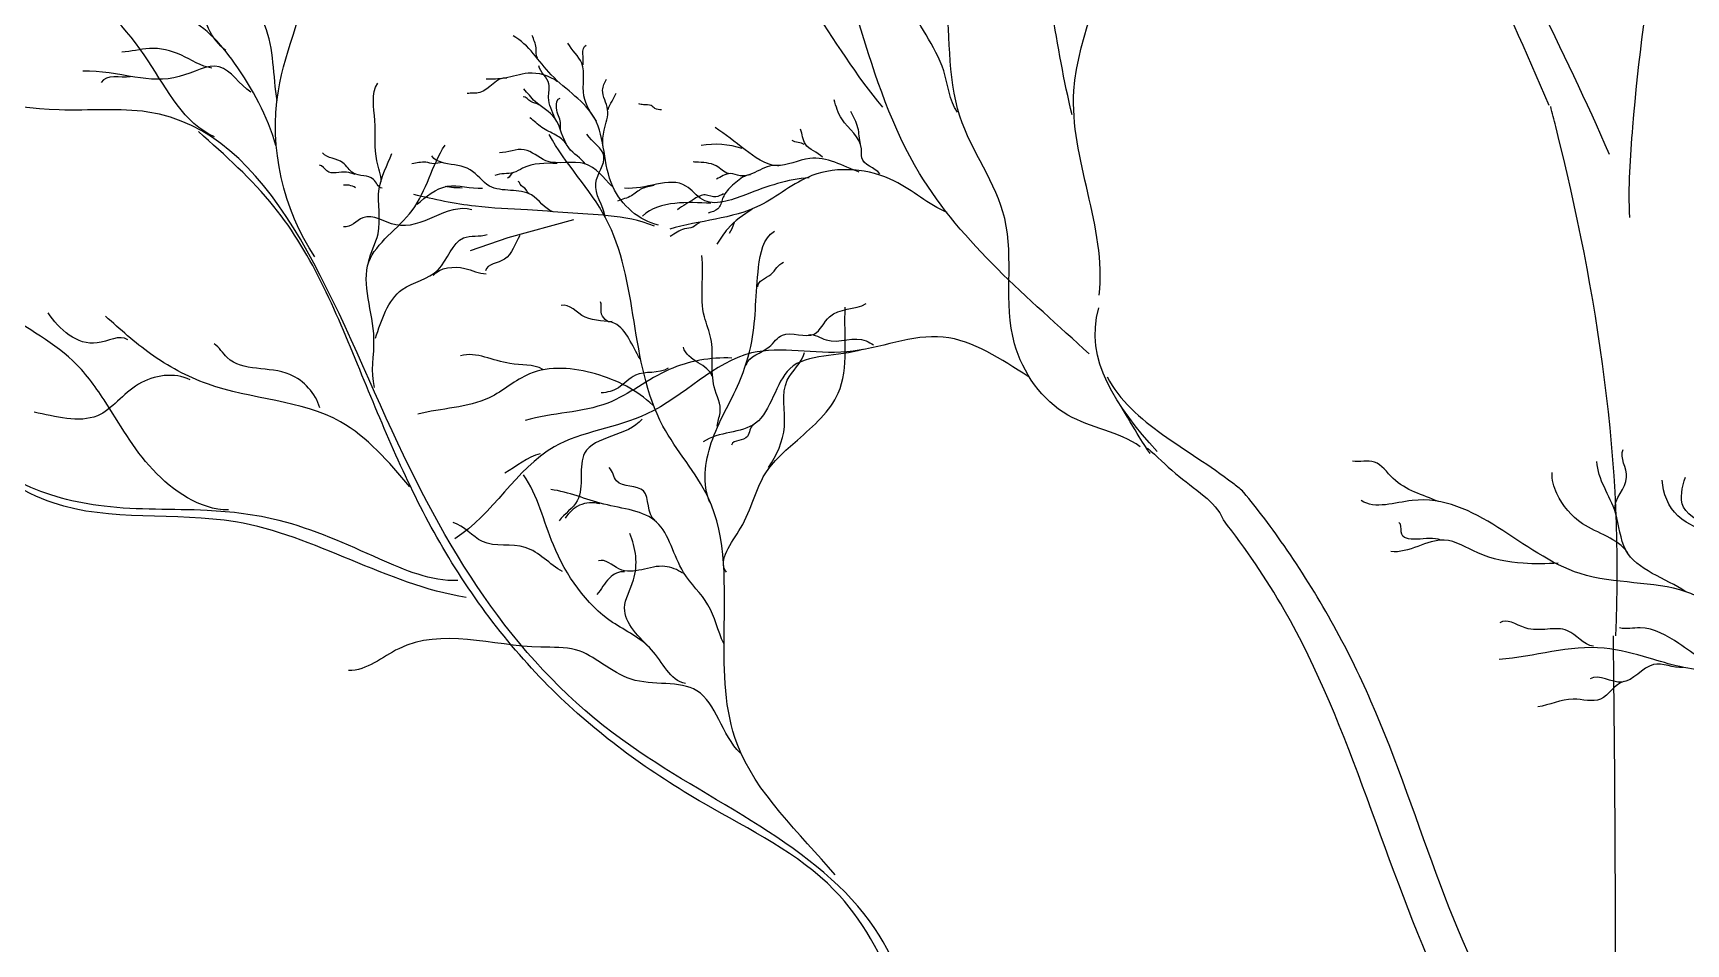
# Model space of a CAD drawing. Header units: millimetres. Extents: x 87938 to 265635, y 330093 to 434310.
# Drawn here: x 159214 to 161195, y 338258 to 339349 of the extents above; entities that cross this region are included whole.
import ezdxf

# ---------------------------------------------------------------- set-up
doc = ezdxf.new("R2010")
doc.units = ezdxf.units.MM

# ---------------------------------------------------------------- blocks, each defined once
blk = doc.blocks.new('A$C5F7D3421')
for p, q in [((2186, 8597), (2081.1, 8568.2)), ((2439.3, 8582.4), (2434.7, 8575.2)), ((2442.8, 8592.5), (2439.3, 8582.4)), ((2081.1, 8568.2), (2021.1, 8547.3))]:
    blk.add_line(p, q)
blk.add_arc((2413.6, 8589.7), 128, 70.9226, 100.5254)
for points, start_tangent, end_tangent in [([(3010.2, 8382.8), (2739.1, 8671.1), (2558.7, 9153), (2199.1, 9599.6), (2096.8, 9726.1)], (-0.737015, 0.675876), (-0.493181, 0.869927)), ([(3026, 8476.7), (2985.7, 8803), (3046.6, 9072.6), (2903.4, 9437.4), (2887.5, 9545.2)], (0.114288, 0.993448), (0.140104, 0.990137)), ([(3744.9, 8779.4), (3632.3, 9035.8), (3475.9, 9342.2), (3230.1, 9535.8)], (-0.384761, 0.923016), (-0.850009, 0.526769)), ([(3841.2, 8701.1), (3724.3, 8951.2), (3612.8, 9204), (3539.4, 9369.8), (3422.4, 9484), (3338.1, 9522)], (-0.391585, 0.920142), (-0.728043, 0.685532)), ([(4047.4, 9531.9), (4010, 9337.7), (3925.4, 9061.4), (3878, 8745.2), (3873.1, 8600.8)], (-0.099542, -0.995033), (0.050467, -0.998726)), ([(2983, 8764.4), (2904.6, 9092.9), (2793.9, 9283.3), (2718.4, 9475.6)], (-0.248349, 0.968671), (-0.291856, 0.956462)), ([(2680.5, 8777.1), (2436.8, 9077.2), (1975.9, 9166.1), (1799.2, 9264.7), (1257.9, 9268.2), (1062.1, 9293.2), (890.4, 9225.8)], (-0.655567, 0.755137), (-0.960341, -0.27883)), ([(1772.9, 8537.8), (1714.7, 8802.8), (1764.5, 9005.5), (1765.1, 9234.3), (1817.7, 9342.4)], (-0.55882, 0.829289), (0.257308, 0.966329)), ([(1712.8, 8787), (1692.9, 8907.1), (1654.9, 8974.6), (1636.7, 9068.4), (1638.3, 9135), (1589.4, 9207.4)], (-0.160988, 0.986956), (-0.639702, 0.768623)), ([(2799.5, 8768.7), (2777.6, 8834.9), (2720.2, 8949.5), (2693.5, 9038.8), (2643.5, 9102.4), (2607.4, 9183.8)], (-0.561478, 0.827491), (-0.448423, 0.893821)), ([(1612.9, 8729.7), (1506.8, 8850.9), (1379.9, 8974.7), (1076.1, 9070.3), (993.6, 9114.1)], (-0.920867, 0.389878), (-0.9988, 0.048967)), ([(3091.7, 8234.8), (2976.1, 8285.1), (2890.9, 8399), (2875.1, 8599), (2803.5, 8762.4), (2778.8, 8966.2), (2740.8, 9091.2)], (-0.815072, 0.57936), (-0.391577, 0.920145)), ([(1630.8, 8867.1), (1598.5, 8944.3), (1621.5, 8985.3), (1610.9, 9046.7)], (-0.786209, 0.617961), (-0.266928, 0.963717)), ([(1710.6, 8715.7), (1644.6, 8847.3), (1559.8, 8923), (1486.4, 8933.4), (1313.3, 8942.1), (1217, 8901.1)], (-0.274769, 0.96151), (-0.975885, -0.218286)), ([(2322, 8588.5), (2249.1, 8650), (2220.1, 8758.8), (2150.7, 8828.5), (2089.7, 8890.9)], (-0.974929, 0.222517), (-0.874521, 0.484988)), ([(2128.7, 8855.3), (2126.5, 8871.6), (2120.4, 8891.4)], (-0.550071, 0.835118), (-0.303321, 0.952889)), ([(2222.7, 8754.6), (2202.8, 8794.8), (2199.3, 8847), (2177.1, 8879.3)], (-0.537159, 0.843481), (-0.475633, 0.879644)), ([(2201.5, 8844.3), (2206.6, 8876)], (0.165394, 0.986228), (0.870607, 0.491979)), ([(1670.7, 8800.8), (1620.4, 8841.1), (1556.5, 8825.6), (1485.6, 8824.9), (1402.6, 8834.3)], (-0.829876, 0.557948), (-0.999537, -0.03044)), ([(1608.2, 8839), (1559.8, 8859.7), (1508.7, 8870.7), (1464.5, 8864.6)], (-0.984322, 0.176381), (-0.999044, -0.043709)), ([(1478.2, 8825.1), (1431.6, 8816.5)], (-0.993417, -0.114551), (-0.496451, -0.868065)), ([(2079.6, 8823.4), (2036.5, 8800.2), (2016.3, 8798.5)], (-0.988206, 0.153132), (-0.983845, -0.179022)), ([(2160.8, 8817.5), (2113.9, 8831.1), (2076.5, 8823.1), (2046.5, 8821.6)], (-0.810329, 0.585975), (-0.999859, -0.016767)), ([(2156.5, 8759.5), (2146.4, 8792.3), (2146.9, 8814.3), (2130.6, 8843)], (-0.359031, 0.933325), (-0.251279, 0.967915)), ([(2233.6, 8714.1), (2235.2, 8740.4), (2240.7, 8773.2), (2232.8, 8804.1), (2238.8, 8821.8)], (-0.129621, 0.991564), (0.453651, 0.89118)), ([(2814.8, 7081.4), (2667.7, 7465.3), (2264.8, 7766.1), (1896.5, 8259.9), (1506.2, 8769.1), (1364.6, 8772.5), (1119.5, 8815.8)], (-0.44236, 0.896838), (-0.9714, 0.237451)), ([(1879.1, 8657.8), (1872.1, 8691), (1869, 8755.5), (1873.6, 8815.1)], (-0.030446, 0.999536), (0.573131, 0.819464)), ([(2131.1, 8780.5), (2117.8, 8785.7), (2105.8, 8793.6)], (-0.785991, 0.618238), (-0.996477, -0.083864)), ([(2205.2, 8686.1), (2178.7, 8711.7), (2156.2, 8759.5), (2125, 8785.9), (2107.1, 8806.3)], (-0.586929, 0.809638), (-0.64064, 0.767842)), ([(2241.5, 8773.2), (2247.8, 8786.6), (2254.3, 8799.1)], (0.188598, 0.982054), (0.44921, 0.893426)), ([(2165.7, 8740.1), (2165.4, 8752.3), (2159, 8775.6), (2164.9, 8791.1)], (-0.067951, 0.997689), (0.996473, -0.083913)), ([(2326.9, 8772.6), (2316.4, 8774.6), (2310.5, 8779.3), (2298.1, 8780.7), (2290.5, 8782.1)], (-0.994533, 0.104424), (-0.960933, 0.27678)), ([(2675.8, 8670.6), (2646.7, 8696.1), (2646.1, 8710.5), (2614.8, 8758), (2602.7, 8788.8)], (-0.667669, 0.744458), (-0.258997, 0.965878)), ([(2644.6, 8717.6), (2640.6, 8744), (2629.2, 8770)], (-0.230738, 0.973016), (-0.436091, 0.899902)), ([(2174.5, 8718.4), (2158.1, 8732.2), (2135.5, 8744.6), (2116.6, 8759.7)], (-0.578352, 0.815787), (-0.842685, 0.538407)), ([(2642.4, 8673.1), (2563.5, 8695), (2510.2, 8683.6), (2460.2, 8708.9), (2412.5, 8744.6)], (-0.93171, 0.363204), (-0.820476, 0.571681)), ([(2584.1, 8696.9), (2556.6, 8718), (2548.8, 8741.6)], (-0.682558, 0.730831), (-0.387416, 0.921905)), ([(1868.5, 8329.3), (1867.5, 8407.3), (1859.4, 8530), (1928.3, 8611.8), (1981, 8716.3)], (-0.267422, 0.963579), (0.549291, 0.835631)), ([(2604.2, 7551.2), (2447.5, 7760.5), (2426.8, 7935.4), (2401.1, 8153.9), (2329.1, 8267.8), (2237.6, 8600.1), (2147.5, 8733.1)], (-0.64331, 0.765606), (-0.474471, 0.880271)), ([(2237, 8601.7), (2221.9, 8655.7), (2234.8, 8698.6), (2207.5, 8733.6)], (-0.165289, 0.986245), (-0.57372, 0.819052)), ([(2554.5, 8717.1), (2535.4, 8723.6)], (-0.731686, 0.681642), (-0.816275, 0.577663)), ([(1880.4, 8647.5), (1866.5, 8661.4), (1834.7, 8671.5), (1817.6, 8688.2), (1785.3, 8703.7)], (-0.983969, 0.178338), (-0.66446, 0.747323)), ([(1858.8, 8529.5), (1874, 8574.7), (1875.8, 8646.9), (1895.9, 8702.9)], (0.177683, 0.984088), (0.339932, 0.94045)), ([(1976.4, 8688.3), (1962.8, 8686.5), (1950.3, 8688.9), (1928.1, 8686.4)], (-0.995376, 0.096054), (-0.996477, -0.083864)), ([(2153.5, 8609.9), (2119.2, 8636.7), (2052, 8650.9), (2021.1, 8676.9), (1979.5, 8687.7), (1959.9, 8699.3)], (-0.952025, 0.30602), (-0.451108, 0.892469)), ([(2160, 8687), (2105, 8679.5), (2090.3, 8672.4), (2060.6, 8667.7)], (-0.999453, 0.033075), (-0.906186, -0.422878)), ([(2247.3, 8650.5), (2204.7, 8686.4), (2142.1, 8691.4), (2107.6, 8708.9), (2067.8, 8704.2)], (-0.677819, 0.735228), (-0.999951, 0.009883)), ([(2433.8, 8670.9), (2414.2, 8683.1), (2381.7, 8689.1), (2377.4, 8689.5)], (-0.975029, 0.222079), (-0.993589, 0.113052)), ([(2514.4, 8682.5), (2452.4, 8667.4), (2436.7, 8670.8), (2414.4, 8662)], (-0.940663, 0.339342), (-0.914873, -0.403742)), ([(1635.1, 8133.8), (1514.2, 8198.1), (1436.2, 8309.6), (1386.2, 8372.1), (1265.8, 8458.9), (1124.1, 8601), (906.3, 8664.4)], (-0.999989, 0.004646), (-0.954421, 0.298462)), ([(1837.6, 8669.3), (1823.7, 8673.1), (1792, 8675), (1780.4, 8684.1)], (-0.970224, 0.242211), (-0.999826, 0.018674)), ([(2089.3, 8671.9), (2081, 8663.7)], (-0.999999, -0.001336), (-0.999349, 0.036067)), ([(2562.7, 8664.2), (2461.1, 8637.1), (2392.1, 8629.3), (2365.9, 8651), (2267.8, 8647.8)], (-0.998147, -0.060851), (-0.990297, 0.138966)), ([(2782.9, 8608.7), (2698.9, 8658.9), (2567.1, 8667.6), (2483.7, 8619.8), (2339.9, 8582.2)], (-0.923674, 0.38318), (-0.959954, -0.280159)), ([(2468.8, 8668.7), (2445.3, 8656.5), (2428.2, 8638.6), (2424.5, 8631.1), (2416.8, 8614.6), (2401.5, 8607.8)], (-0.999996, 0.002693), (-0.955849, -0.293859)), ([(2315.5, 8586.9), (2241.6, 8603.5), (2177.1, 8608.2), (2112.7, 8612.9), (2029.5, 8618.6), (1931, 8637.2)], (-0.925186, 0.379513), (-0.974275, 0.225363)), ([(1936.4, 8621.8), (1984.3, 8650.5), (2040.8, 8647.5)], (0.751799, 0.659392), (0.99848, 0.055112)), ([(2008.1, 8647.5), (1994.8, 8648.2), (1981.3, 8650.2)], (-0.987025, 0.160565), (-0.979912, 0.19943)), ([(2114.8, 8639.2), (2110.6, 8645), (2100.9, 8653.7), (2097.9, 8658.3)], (-0.905555, 0.424228), (-0.917287, 0.398228)), ([(2315.1, 8652), (2295.1, 8646.5), (2278.7, 8635.4), (2256.7, 8626.8)], (-0.956486, -0.291777), (-0.907473, -0.42011)), ([(2426.1, 8638.4), (2413.8, 8633.6), (2396.8, 8636.7), (2379.7, 8630.7), (2352.1, 8613.2)], (-0.948851, -0.315723), (-0.83439, -0.551174)), ([(2023.6, 8613.1), (1902.3, 8588.9), (1849.7, 8600.4), (1819, 8585.9)], (-0.962729, 0.270467), (-0.983269, 0.182159)), ([(2405.7, 8623.4), (2348, 8623.2), (2296.7, 8603)], (-0.999261, 0.038432), (-0.711199, -0.702991)), ([(2388.3, 8592.5), (2376.7, 8585.1), (2363.7, 8582.5), (2340.7, 8570.6)], (-0.941988, -0.335646), (-0.882737, -0.469868)), ([(1869.9, 8408.2), (1912.6, 8485.7), (1970, 8517.3), (2010.6, 8568.2), (2048.5, 8573.5)], (0.317309, 0.948322), (0.952462, 0.304657)), ([(2100.7, 8571.8), (2076, 8534), (2045.7, 8515.6)], (-0.599441, -0.800419), (-0.236984, -0.971513)), ([(2404, 8145.8), (2406.3, 8240.8), (2450.9, 8337.4), (2471.1, 8402.9), (2481.9, 8521.4), (2507.2, 8578.8)], (-0.398397, 0.917213), (0.855814, 0.517283)), ([(2415.9, 8267.6), (2420.5, 8289), (2411.1, 8330.2), (2405.8, 8407.4), (2395.4, 8442.1), (2391.4, 8540.1)], (0.015427, 0.999881), (-0.104707, 0.994503)), ([(2480.5, 8490.2), (2501.2, 8509.8), (2521.9, 8529.4)], (0.060796, 0.99815), (0.940918, 0.338634)), ([(1961.9, 8508.1), (2012.5, 8519.4), (2046.9, 8510.7)], (0.642245, 0.766499), (0.999696, -0.024645)), ([(2292.5, 8375.3), (2252.1, 8431.5), (2204.7, 8441.6), (2166.4, 8460.4)], (-0.553274, 0.832999), (-0.971756, -0.235987)), ([(2247.8, 8434.6), (2230.3, 8449.9), (2229.1, 8466.3)], (-0.894983, -0.4461), (-0.59281, 0.805342)), ([(2430.4, 8034.3), (2453.2, 8104.9), (2492.3, 8191.2), (2543.8, 8245.3), (2609.1, 8320.2), (2620.4, 8457.3)], (-0.584473, 0.811413), (0.055284, 0.998471)), ([(2462.1, 8365.1), (2498.6, 8394.1), (2519.9, 8412.9), (2570.7, 8414.6), (2595.2, 8442.3), (2653.9, 8463.2)], (0.290628, 0.956836), (0.865974, 0.50009)), ([(1474.5, 8405.4), (1425.4, 8400.4), (1347, 8448.3)], (-0.84452, 0.535524), (-0.551066, 0.834462)), ([(1781, 8296.8), (1733.3, 8350), (1633, 8377), (1612, 8398.9)], (-0.292417, 0.956291), (-0.837109, 0.547036)), ([(2912.3, 8347), (2776.9, 8409.8), (2622.9, 8386.2), (2470.7, 8384.4), (2303.3, 8287), (2155.2, 8234.3), (1996.7, 8087.7)], (-0.843348, 0.537368), (-0.841192, -0.540737)), ([(2561.8, 8413.4), (2589.8, 8405.2), (2653.9, 8403.7), (2665.6, 8397.4)], (0.980564, 0.1962), (0.916222, -0.40067)), ([(2014.7, 7994.2), (1646.4, 8114.6), (1354.8, 8145), (1212.9, 8222.7), (983.7, 8339.7), (752.7, 8382.5)], (-0.987815, 0.155633), (-0.994971, -0.100168)), ([(2137.2, 8358.2), (2084.6, 8367.5), (2005.7, 8380)], (-0.873395, 0.487012), (-0.965929, -0.258807)), ([(2439, 8376.3), (2339, 8357.9), (2241, 8304.5), (2109.1, 8276.6)], (-0.999346, 0.036149), (-0.959091, -0.283096)), ([(2407.8, 8346.6), (2385.3, 8368.9), (2361.8, 8393.6)], (-0.250044, 0.968234), (-0.249608, 0.968347)), ([(2647.9, 8389.9), (2531.9, 8359.3), (2476.9, 8272.2), (2393.3, 8242.4)], (-0.948852, -0.315722), (-0.822309, -0.569041)), ([(2497.9, 8201.5), (2523.2, 8266.9), (2527.7, 8340.8), (2555.2, 8384.9)], (0.540444, 0.84138), (0.239214, 0.970967)), ([(1573.9, 8341.7), (1491.1, 8334.5), (1425.6, 8284.1), (1324.7, 8289.7)], (-0.901453, 0.432878), (-0.982049, 0.188625)), ([(2312.7, 8301.1), (2221.6, 8350.9), (2115.9, 8350.9), (2051.6, 8312.9), (1937.4, 8286.6)], (-0.727234, 0.686389), (-0.965865, -0.259045)), ([(2337.3, 8360), (2285.2, 8349), (2257.9, 8328.9), (2230.6, 8320.5)], (-0.836393, -0.54813), (-0.996792, -0.080037)), ([(2001.5, 8020.9), (1876.6, 8055.4), (1715.8, 8117), (1600.9, 8132.9), (1436.2, 8139.6), (1303.5, 8176.9), (1154, 8274.9), (995.9, 8341.5)], (-0.999596, -0.028416), (-0.972827, 0.231532)), ([(2295.9, 8278.5), (2204, 8224.6), (2192.1, 8148.5), (2163.1, 8116.4)], (-0.639007, -0.769201), (-0.607563, -0.794271)), ([(2473.3, 8269), (2464.1, 8251), (2438.7, 8237.4)], (-0.926456, -0.376404), (-0.297839, -0.954616)), ([(2133, 8223.5), (2076.7, 8192.5)], (-0.972948, -0.231023), (-0.864243, -0.503075)), ([(3103, 8232.5), (3147.7, 8192.2), (3193.6, 8155.9), (3224.1, 8118.3)], (0.766351, -0.642422), (0.359897, -0.932992)), ([(3567.9, 8147), (3495.5, 8184.1), (3465.8, 8210.1), (3430.5, 8211.9)], (-0.911441, 0.411432), (-0.982887, 0.184207)), ([(3850.1, 8134), (3868.6, 8185.9), (3863.1, 8230.5)], (-0.131505, 0.991316), (0.41395, 0.910299)), ([(2365.2, 7856.4), (2311, 7910.5), (2248.7, 7954.3), (2154.1, 8078), (2106.6, 8190.1)], (-0.978775, 0.204939), (-0.557291, 0.830317)), ([(2316.1, 8117.3), (2297.8, 8164.1), (2255, 8180.1), (2243.4, 8201.3)], (-0.818967, 0.573841), (-0.704876, 0.70933)), ([(3870.5, 8065.3), (3798.1, 8111.7), (3757.2, 8160), (3749.8, 8193.4)], (-0.569384, 0.822072), (0.114675, 0.993403)), ([(3963.2, 8003.1), (3867.2, 8069.8), (3850.8, 8129), (3821.2, 8211.2)], (-0.830069, 0.557661), (-0.034477, 0.999405)), ([(3997.9, 8096.8), (3959.5, 8138.3), (3962.5, 8185.9)], (-0.279827, 0.96005), (0.307945, 0.951404)), ([(2426.4, 7920.4), (2401, 7982.3), (2362, 8034), (2319, 8114.3), (2234.6, 8143.2), (2149.9, 8166.3)], (-0.44685, 0.894609), (-0.992144, 0.125102)), ([(4476.2, 7472.9), (4371.3, 7706), (4184.7, 7822.5), (3963.2, 8003.1), (3794.2, 8032.2), (3526, 8148.8), (3444.4, 8148.8)], (-0.351262, 0.936277), (-0.840407, 0.541956)), ([(4163.9, 7996.9), (4113.2, 8039.9), (4064, 8032.2), (4007.1, 8087.5), (3950.2, 8124.4), (3925.6, 8181.3)], (-0.791589, 0.611054), (-0.041665, 0.999132)), ([(2228.5, 8143.4), (2195.7, 8141.2), (2172.7, 8120.9)], (-0.964645, 0.263553), (-0.582837, -0.812589)), ([(2168.9, 8035.4), (2109.1, 8073.9), (2040.6, 8083.4), (1993.8, 8113.6)], (-0.882076, 0.471108), (-0.967351, 0.25344)), ([(3571.6, 8085.7), (3508.5, 8098.7), (3504.7, 8113.6)], (-0.92103, 0.389492), (-0.920645, 0.3904)), ([(2311, 7910.5), (2267.8, 7977.5), (2282.1, 8022), (2276.1, 8096.1)], (-0.706425, 0.707788), (-0.394813, 0.918762)), ([(3759.1, 8048.6), (3703.4, 8048.6), (3631, 8065.3), (3577.2, 8085.7), (3491.7, 8067.2)], (-0.999237, -0.03906), (-0.992802, 0.119764)), ([(2360.4, 8032.6), (2332.3, 8043.7), (2258.9, 8039.6), (2226.3, 8052.3)], (-0.811034, 0.584999), (-0.925921, -0.377717)), ([(2267.8, 8034.9), (2243.6, 8025), (2223.5, 7998.6)], (-0.984092, 0.17766), (-0.669369, -0.74293)), ([(3815.8, 7916.1), (3774.1, 7940.9), (3706.5, 7945.4), (3665.9, 7953.3)], (-0.990123, 0.140204), (-0.779224, -0.626745)), ([(2452.3, 7745.7), (2383.4, 7845.1), (2278.2, 7863.5), (2189.6, 7910.6), (2134.2, 7914.6), (1907, 7912.2), (1826.9, 7877.2)], (-0.709002, 0.705207), (-0.999904, 0.013869)), ([(4062.4, 7879), (3989.2, 7895.8), (3952, 7920.6), (3890.1, 7945.4), (3857.4, 7945.4)], (-0.995446, -0.095329), (-0.972674, 0.232176)), ([(4173.9, 7829.3), (4098.1, 7873.2), (4004.3, 7877.2), (3904.5, 7897.1), (3832.6, 7913.1), (3665, 7895.1)], (-0.984441, 0.175714), (-0.997202, -0.074758)), ([(3958.8, 7882.3), (3911.5, 7886.8), (3860.8, 7858.7), (3810.1, 7864.3)], (-0.996481, -0.083825), (-0.868962, -0.494878)), ([(3864.2, 7859.8), (3827, 7831.7), (3783.1, 7831.7), (3726.8, 7819.3)], (-0.966733, -0.255786), (-0.989853, -0.142097))]:
    blk.add_spline(points, degree=3, dxfattribs=dict(start_tangent=start_tangent, end_tangent=end_tangent))
for points, knots in [([(3851.2, 7932.7), (3864.8, 8205.3), (3820.6, 8490.1), (3750, 8767.5), (3747.3, 8778.2)], [0, 0, 0, 0, 0.1579632, 0.1643172, 0.1643172, 0.1643172, 0.1643172]), ([(3038.5, 8346.2), (3058.4, 8308.7), (3128.2, 8248.6), (3209.2, 8201.5), (3250.1, 8168.5), (3255.4, 8164.2)], [0, 0, 0, 0, 0.02461163, 0.05095071, 0.05485864, 0.05485864, 0.05485864, 0.05485864]), ([(3850.9, 7094.8), (3800.5, 7146.8), (3605.9, 7353), (3523.1, 7733.9), (3355.4, 8035.3), (3273.2, 8142.8), (3253.3, 8166)], [0.0010354, 0.0010354, 0.0010354, 0.0010354, 0.0429396, 0.1628002, 0.2176836, 0.2414118, 0.2414118, 0.2414118, 0.2414118]), ([(3850.7, 6988.7), (3731.5, 7085.6), (3516.8, 7412.3), (3416.6, 7843.2), (3260.2, 8072), (3224.5, 8117.8)], [0.0045673, 0.0045673, 0.0045673, 0.0045673, 0.0935573, 0.2217445, 0.2554939, 0.2554939, 0.2554939, 0.2554939])]:
    blk.add_open_spline(points, degree=3, knots=knots)
at = {"end_tangent": (-0.987978, 0.154594)}
blk.add_spline([(2813.6, 7018), (2769.4, 7145), (2703.3, 7360.4), (2602.9, 7526.8), (2394.9, 7664.9), (2159, 7840.2), (1972.5, 8082.3), (1848.3, 8349), (1707.7, 8618.4), (1587.1, 8737.8)], degree=3, dxfattribs=at)
for points, start_tangent in [([(1838.1, 8648.3), (1827.9, 8652.1), (1818.6, 8652.5)], (-0.99971, 0.024099)), ([(2471.8, 8614.1), (2432.7, 8582.8), (2415.2, 8558.2)], (-0.89685, -0.442335)), ([(1924.8, 8170.9), (1814.1, 8274.5), (1601.4, 8334.9), (1510.7, 8383), (1438.7, 8443)], (-0.972323, 0.233641))]:
    blk.add_spline(points, degree=3, dxfattribs=dict(start_tangent=start_tangent))
for points in [[(3118.5, 8227.1), (3053.5, 8299.5), (3001.7, 8373.3), (3025.3, 8456.5)], [(3107.3, 8224.1), (3101.4, 8231.9), (3089.7, 8250.1), (3061.1, 8298.7)], [(3850.9, 7094.8), (3851.4, 7374.1), (3851, 7653.4), (3847.5, 7932.7)]]:
    blk.add_open_spline(points, degree=3)

msp = doc.modelspace()

# ---------------------------------------------------------------- block references
at = {"xscale": 0.75, "yscale": 0.75, "zscale": 0.75}
msp.add_blockref('A$C5F7D3421', (158222.1, 332677.3), dxfattribs=at)

doc.saveas('drawing.dxf')
